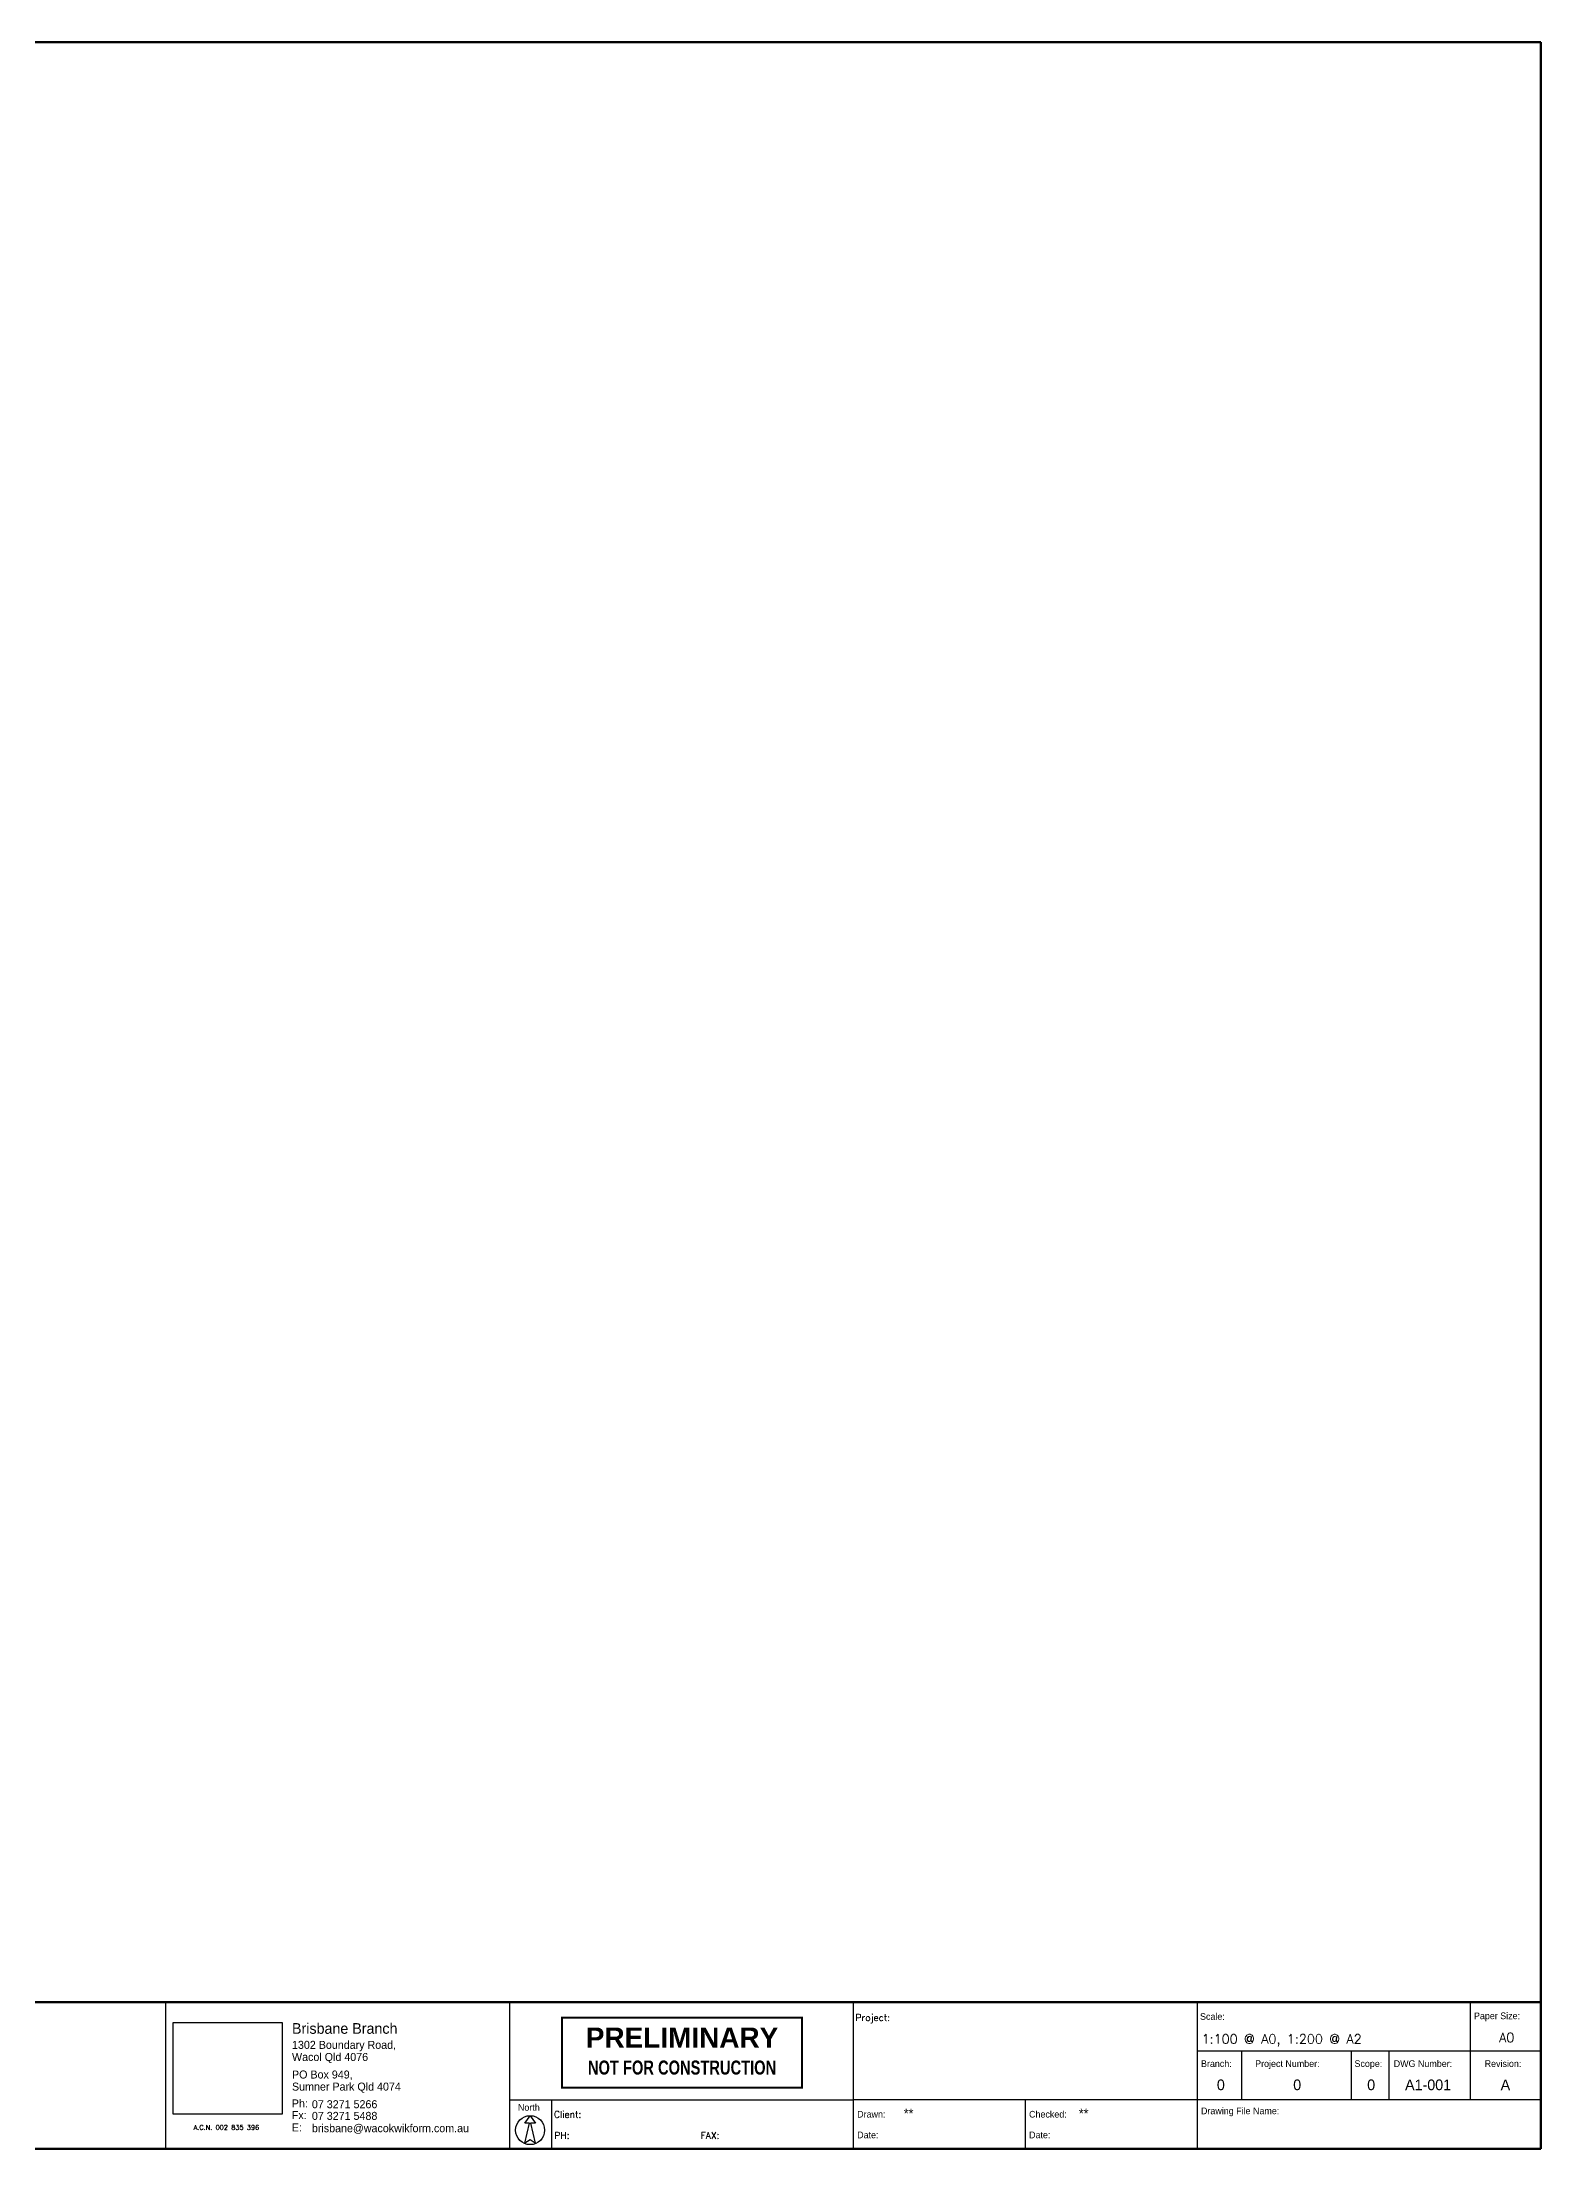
# Paper-space layout '(A0)' of a CAD drawing. Header units: millimetres. Extents: x 23 to 1147, y -140 to 793.
# Drawn here: x 585 to 1147, y 3 to 793 of the extents above; entities that cross this region are included whole.
import ezdxf
from ezdxf.enums import TextEntityAlignment as Align

# ---------------------------------------------------------------- set-up
doc = ezdxf.new("R2010")
doc.units = ezdxf.units.MM
doc.layers.get('0').update_dxf_attribs({"linetype": 'CONTINUOUS'})
for name, color, linetype in [('Drawing Sheet', 7, 'CONTINUOUS'), ('PRELIMINARY', 7, 'CONTINUOUS'), ('RED', 8, 'CONTINUOUS')]:
    doc.layers.add(name, color=color, linetype=linetype)
doc.styles.add('ARCH', font='archd.shx', dxfattribs={"height": 250})
doc.styles.add('ROMANS', font='romans')
doc.styles.add('STAMP', font='ARIALBD.TTF')
picture_1 = doc.add_image_def('image1.jpg', size_in_pixel=(483, 405))

# ---------------------------------------------------------------- blocks, each defined once
blk = doc.blocks.new('PREL')
at = {"layer": 'RED', "const_width": 100}
blk.add_lwpolyline([(6000, 1750), (-6000, 1750), (-6000, -1750), (6000, -1750)], close=True, dxfattribs=at)
at = {"layer": 'RED', "style": 'STAMP'}
blk.add_text('PRELIMINARY', height=1000, dxfattribs=at).set_placement((0, 750), align=Align.MIDDLE)
at = {"layer": 'RED', "style": 'STAMP', "width": 0.75}
blk.add_text('NOT FOR CONSTRUCTION', height=700, dxfattribs=at).set_placement((0, -750), align=Align.MIDDLE)
blk = doc.blocks.new('Branch_Details')
at = {"layer": 'Drawing Sheet', "style": 'ROMANS'}
blk.add_text('A.C.N. 002 835 396', height=1.8, dxfattribs=at).set_placement((713.88, 143.22), align=Align.CENTER)
at = {"layer": 'Drawing Sheet', "char_height": 3, "width": 22.1173, "attachment_point": 1, "style": 'ARCH'}
for s, insert in [('Ph:', (738.42, 154.61)), ('Fx:', (738.42, 150.24)), ('E:', (738.42, 145.62))]:
    blk.add_mtext(s, dxfattribs=dict(at, insert=insert))
at = {"layer": 'Drawing Sheet', "color": 5, "style": 'ARCH', "flags": 8}
for tag, p, height in [('BRANCHNAME', (738.5, 179.22), 4), ('BRANCHADDRESS', (738.5, 173.57), 3), ('BRANCHADDRESS2', (738.5, 169.03), 3), ('BRANCHPOSTALADDRESS', (738.5, 162.45), 3), ('BRANCHPOSTALADDRESS2', (738.5, 157.92), 3), ('BRANCHPHONE', (745.95, 151.31), 3), ('BRANCHEMAIL', (742.34, 142.32), 3), ('BRANCHFAX', (745.95, 146.94), 3)]:
    blk.add_attdef(tag, p, '', height=height, dxfattribs=at)
at = {"layer": 'Drawing Sheet'}
image = blk.add_image(picture_1, insert=(693.9, 149.14), size_in_units=(40.89, 34.29), dxfattribs=at)
image.dxf.flags = 7
blk = doc.blocks.new('North Arrow')
blk.add_lwpolyline([(-53, 1557), (-511, 1557), (0, 2278), (511, 1557), (53, 1557), (490, -323), (0, 0), (-490, -323), (-53, 1557)])
blk = doc.blocks.new('Title_Block')
at = {"layer": 'Drawing Sheet'}
for s, style, p in [('Project:', 'ROMANS', (-256.99, 47.95)), ('Scale:', 'ARCH', (-127.8, 48.38)), ('Paper Size:', 'ARCH', (-25.08, 48.63)), ('Branch:', 'ARCH', (-127.44, 30.71)), ('Project Number:', 'ARCH', (-107.13, 30.71)), ('Scope:', 'ARCH', (-69.88, 30.71)), ('DWG Number:', 'ARCH', (-55.18, 30.71)), ('Revision:', 'ARCH', (-21.08, 30.71)), ('Client:', 'ROMANS', (-370.06, 11.7)), ('Drawn:', 'ARCH', (-256.36, 11.74)), ('Checked:', 'ARCH', (-191.9, 11.74)), ('Drawing File Name:', 'ARCH', (-127.44, 12.99)), ('PH:', 'ROMANS', (-369.86, 3.81)), ('FAX:', 'ROMANS', (-315.07, 3.81)), ('Date:', 'ARCH', (-256.36, 3.98)), ('Date:', 'ARCH', (-191.9, 3.98))]:
    blk.add_text(s, height=2.5, dxfattribs=dict(at, style=style)).set_placement(p)
at = {"layer": 'Drawing Sheet', "color": 5}
for tag, p, style in [('PROJECT_TITLE:', (-239.55, 47.95), 'ROMANS'), ('PROJECT_DESCRIPTION', (-239.55, 41.64), 'ROMANS'), ('SCALE', (-127.19, 39.44), 'ROMANS'), ('PROJECT_DESCRIPTION_2', (-239.55, 35.33), 'ROMANS'), ('PROJECT_DESCRIPTION_3', (-239.55, 29.28), 'ROMANS'), ('PROJECT_DESCRIPTION_4', (-239.55, 22.71), 'ROMANS'), ('CLIENT', (-357.79, 11.7), 'ROMANS'), ('DRAWNBY', (-238.89, 11.55), 'ARCH'), ('CHECKEDBY', (-173.26, 11.55), 'ARCH'), ('PHONE_NO.', (-357.79, 3.81), 'ROMANS'), ('FAX_NO.', (-306.44, 3.81), 'ROMANS'), ('DRAWN_DATE', (-239.11, 3.65), 'ARCH'), ('CHECKED_DATE', (-173.49, 3.65), 'ARCH')]:
    blk.add_attdef(tag, p, '', height=3.5, dxfattribs=dict(at, style=style))
for tag, height, style, p in [('PAPER_SIZE', 3.5, 'ROMANS', (-12.79, 40)), ('BRANCH', 4, 'ARCH', (-119.99, 22)), ('PROJECT_NUMBER', 4, 'ARCH', (-91.36, 22)), ('SCOPE', 4, 'ARCH', (-63.62, 22)), ('DRAWING_NUMBER', 4, 'ARCH', (-42.28, 22)), ('REVISION', 4, 'ARCH', (-13.3, 22))]:
    blk.add_attdef(tag, text='', height=height, dxfattribs=dict(at, style=style)).set_placement(p, align=Align.CENTER)
at = {"layer": 'Drawing Sheet', "color": 5, "style": 'ARCH', "flags": 10}
blk.add_attdef('DRAWING_FILE_NAME', (-100.09, 3.2), '', height=4, dxfattribs=at)

psp = doc.layouts.new('(A0)')

# ---------------------------------------------------------------- linework, layer by layer
at = {"layer": 'Drawing Sheet', "lineweight": 70}
for p, q in [((36.2, 792.83), (1147.19, 792.83)), ((1147.19, 792.83), (1147.19, 2.96)), ((165.12, 57.96), (631.51, 57.96)), ((631.51, 57.96), (760.43, 57.96)), ((760.43, 57.96), (889.35, 57.96)), ((1018.27, 57.96), (889.35, 57.96)), ((1147.19, 57.96), (1018.27, 57.96)), ((1147.19, 2.96), (23.28, 2.96))]:
    psp.add_line(p, q, dxfattribs=at)
at = {"layer": 'Drawing Sheet'}
for p, q in [((631.51, 57.96), (631.51, 2.96)), ((760.43, 57.96), (760.43, 2.96)), ((889.35, 57.96), (889.35, 2.96)), ((1018.27, 57.96), (1018.27, 2.96)), ((1120.62, 57.96), (1120.62, 39.62)), ((1147.19, 39.62), (1018.27, 39.62)), ((1034.94, 39.62), (1034.94, 21.29)), ((1076, 39.62), (1076, 21.29)), ((1090.16, 39.62), (1090.16, 21.29)), ((1120.62, 39.62), (1120.62, 21.29)), ((760.43, 21.29), (889.35, 21.29)), ((776.27, 21.29), (776.27, 2.96)), ((1018.27, 21.29), (889.35, 21.29)), ((953.81, 21.29), (953.81, 3.24)), ((1147.19, 21.29), (1018.27, 21.29))]:
    psp.add_line(p, q, dxfattribs=at)
psp.add_circle((768.2, 9.98), 5.43, dxfattribs=at)

# ---------------------------------------------------------------- block references
ref = psp.add_blockref('Title_Block', (1147.19, 2.96))
ref.add_attrib('DRAWNBY', '**', (908.3, 14.51), dxfattribs={"layer": 'Drawing Sheet', "color": 5, "height": 3.5, "style": 'ARCH'})
ref.add_attrib('CHECKEDBY', '**', (973.93, 14.51), dxfattribs={"layer": 'Drawing Sheet', "color": 5, "height": 3.5, "style": 'ARCH'})
ref.add_attrib('SCALE', '1:100 @ A0, 1:200 @ A2', (1020, 42.41), dxfattribs={"layer": 'Drawing Sheet', "color": 5, "height": 3.5, "style": 'ROMANS'})
ref.add_attrib('PAPER_SIZE', 'A0', dxfattribs={"layer": 'Drawing Sheet', "color": 5, "height": 3.5, "style": 'ROMANS'}).set_placement((1134.4, 42.96), align=Align.CENTER)
ref.add_attrib('BRANCH', '0', dxfattribs={"layer": 'Drawing Sheet', "color": 5, "height": 4, "style": 'ARCH'}).set_placement((1027.2, 24.97), align=Align.CENTER)
ref.add_attrib('PROJECT_NUMBER', '0', dxfattribs={"layer": 'Drawing Sheet', "color": 5, "height": 4, "style": 'ARCH'}).set_placement((1055.82, 24.97), align=Align.CENTER)
ref.add_attrib('SCOPE', '0', dxfattribs={"layer": 'Drawing Sheet', "color": 5, "height": 4, "style": 'ARCH'}).set_placement((1083.56, 24.97), align=Align.CENTER)
ref.add_attrib('DRAWING_NUMBER', 'A1-001', dxfattribs={"layer": 'Drawing Sheet', "color": 5, "height": 4, "style": 'ARCH'}).set_placement((1104.9, 24.97), align=Align.CENTER)
ref.add_attrib('REVISION', 'A', dxfattribs={"layer": 'Drawing Sheet', "color": 5, "height": 4, "style": 'ARCH'}).set_placement((1133.89, 24.97), align=Align.CENTER)
ref = psp.add_blockref('Branch_Details', (-59.57, -133.11), dxfattribs=at)
ref.add_attrib('BRANCHNAME', 'Brisbane Branch', (678.92, 46.11), dxfattribs={"color": 5, "height": 4, "style": 'ARCH'})
ref.add_attrib('BRANCHADDRESS', '1302 Boundary Road,', (678.92, 40.46), dxfattribs={"color": 5, "height": 3, "style": 'ARCH'})
ref.add_attrib('BRANCHADDRESS2', 'Wacol Qld 4076', (678.92, 35.92), dxfattribs={"color": 5, "height": 3, "style": 'ARCH'})
ref.add_attrib('BRANCHPOSTALADDRESS', 'PO Box 949,', (678.92, 29.34), dxfattribs={"color": 5, "height": 3, "style": 'ARCH'})
ref.add_attrib('BRANCHPOSTALADDRESS2', 'Sumner Park Qld 4074', (678.92, 24.81), dxfattribs={"color": 5, "height": 3, "style": 'ARCH'})
ref.add_attrib('BRANCHPHONE', '07 3271 5266', (686.38, 18.2), dxfattribs={"color": 5, "height": 3, "style": 'ARCH'})
ref.add_attrib('BRANCHFAX', '07 3271 5488', (686.38, 13.83), dxfattribs={"color": 5, "height": 3, "style": 'ARCH'})
ref.add_attrib('BRANCHEMAIL', 'brisbane@wacokwikform.com.au', (686.38, 9.21), dxfattribs={"color": 5, "height": 3, "style": 'ARCH'})
at = {"layer": 'Drawing Sheet', "xscale": 0.003950183263441431, "yscale": 0.003950183263476958, "zscale": 0.003950183263455762}
psp.add_blockref('North Arrow', (768.2, 6.41), dxfattribs=at)
at = {"layer": 'PRELIMINARY', "color": 7, "xscale": 0.007499999999936335, "yscale": 0.007499999999993179, "zscale": 0.0075}
psp.add_blockref('PREL', (825.17, 39.08), dxfattribs=at)

# ---------------------------------------------------------------- texts
at = {"layer": 'Drawing Sheet', "insert": (760.43, 19.77), "char_height": 2.5, "width": 15.8476, "attachment_point": 1, "style": 'ARCH'}
psp.add_mtext('\\pi3.2214;North', dxfattribs=at)

doc.saveas('drawing.dxf')
